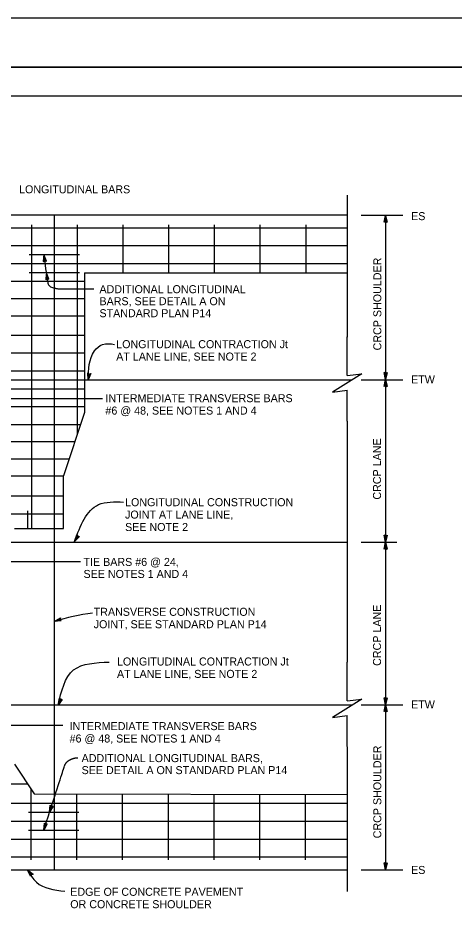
# Model space of a CAD drawing. Extents: x -893 to 867, y -474 to 712.
# Drawn here: x -251 to 132, y -79 to 712 of the extents above; entities that cross this region are included whole.
import ezdxf

# ---------------------------------------------------------------- set-up
doc = ezdxf.new("R2010")
doc.units = 0
for name, color, linetype in [('10 Sheet Format', 7, 'Continuous'), ('57 Undefined', 7, 'Continuous'), ('60 Nongeo Data', 7, 'Continuous')]:
    doc.layers.add(name, color=color, linetype=linetype)

msp = doc.modelspace()

# ---------------------------------------------------------------- linework, layer by layer
at = {"layer": '10 Sheet Format'}
for p, q in [((-863.45, 668.96), (836.55, 668.96)), ((-813.45, 643.96), (811.55, 643.96))]:
    msp.add_line(p, q, dxfattribs=at)
for points in [[(-893.45, -474.04), (866.55, -474.04), (866.55, 711.96), (-893.45, 711.96)], [(-863.45, -431.04), (836.55, -431.04), (836.55, 668.96), (-863.45, 668.96)]]:
    msp.add_lwpolyline(points, close=True, dxfattribs=at)
at = {"layer": '60 Nongeo Data'}
for p, q in [((37.33, 557.2), (37.33, 432.84)), ((-703.13, 539.75), (37.33, 539.75)), ((-219.02, 539.75), (-219.02, -32.83)), ((49.49, 539.63), (85.92, 539.63)), ((70.91, 539.42), (70.91, 539.42)), ((70.92, 539.75), (70.92, 395.6)), ((-239.01, 531.1), (-239.01, 265.62)), ((-199.01, 531.1), (-199.01, 347.37)), ((-159.01, 531.1), (-159.01, 489.04)), ((-119.01, 531.1), (-119.01, 489.04)), ((-79.01, 531.1), (-79.01, 489.04)), ((-39.01, 531.1), (-39.01, 489.04)), ((0.99, 531.1), (0.99, 489.04)), ((69.57, 533.42), (69.57, 533.42)), ((72.24, 533.42), (72.24, 533.42)), ((-703.13, 528.6), (37.33, 528.6)), ((-703.13, 512.95), (37.33, 512.95)), ((-241.02, 505.18), (-197.02, 505.18)), ((-228.61, 499.05), (-228.61, 499.05)), ((-228.27, 505.18), (-228.27, 505.18)), ((-225.97, 499.48), (-225.97, 499.48)), ((-703.13, 497.31), (37.33, 497.31)), ((-241.02, 489.54), (-197.02, 489.54)), ((-226.41, 483.11), (-226.41, 483.11)), ((-225.98, 489.24), (-225.98, 489.24)), ((-223.77, 483.5), (-223.77, 483.5)), ((-192.47, 489.04), (37.33, 489.04)), ((-703.13, 481.77), (-192.47, 481.77)), ((-703.13, 466.66), (-192.47, 466.66)), ((-703.13, 451.66), (-192.47, 451.66)), ((-703.12, 434.73), (-192.47, 434.73)), ((37.33, 399.27), (37.33, 433.18)), ((-703.12, 419.09), (-192.47, 419.09)), ((-691.19, 403.44), (-192.47, 403.44)), ((-703.71, 395.62), (41.72, 395.62)), ((-189.56, 401.73), (-189.56, 401.73)), ((-189.52, 395.59), (-189.52, 395.59)), ((-186.95, 401.17), (-186.95, 401.17)), ((49.49, 395.6), (85.92, 395.6)), ((69.59, 401.91), (69.59, 401.91)), ((70.9, 395.8), (70.9, 395.8)), ((70.92, 395.91), (70.92, 395.91)), ((70.92, 395.6), (70.92, 253.6)), ((72.26, 401.91), (72.26, 401.91)), ((-703.12, 387.8), (-192.47, 387.8)), ((69.56, 389.8), (69.56, 389.8)), ((72.23, 389.8), (72.23, 389.8)), ((37.33, 359.4), (37.33, 386.47)), ((-703.12, 372.16), (-192.47, 372.16)), ((-339.49, 379.19), (-176.77, 379.19)), ((-703.13, 356.51), (-195.96, 356.51)), ((37.33, 359.47), (37.33, 253.6)), ((-703.13, 341.51), (-200.96, 341.51)), ((-703.13, 326.51), (-205.96, 326.51)), ((-703.13, 311.51), (-210.96, 311.51)), ((-210.95, 265.62), (-210.95, 311.54)), ((-703.13, 294.08), (-210.95, 294.08)), ((-703.13, 278.51), (-210.95, 278.51)), ((-242.46, 281.01), (-242.46, 265.62)), ((-253.77, 265.62), (-210.95, 265.62)), ((-703.13, 253.6), (37.33, 253.6)), ((37.33, 253.6), (37.33, 148.73)), ((49.49, 253.6), (80.65, 253.6)), ((69.57, 259.6), (69.57, 259.6)), ((70.9, 253.6), (70.9, 253.6)), ((70.9, 253.6), (70.9, 253.6)), ((70.9, 253.6), (70.9, 111.47)), ((72.24, 259.6), (72.24, 259.6)), ((69.56, 247.6), (69.56, 247.6)), ((72.23, 247.6), (72.23, 247.6)), ((-363.22, 236.72), (-196.22, 236.72)), ((-219.06, 184.33), (-219.06, 184.33)), ((-213.72, 187.36), (-213.72, 187.36)), ((-212.94, 184.8), (-212.94, 184.8)), ((37.33, 114.76), (37.33, 148.67)), ((-698.44, 111.29), (42.01, 111.29)), ((-215.65, 111.05), (-215.65, 111.05)), ((-214.58, 117.1), (-214.58, 117.1)), ((-212.12, 116.08), (-212.12, 116.08)), ((49.49, 111.47), (85.9, 111.47)), ((69.56, 117.36), (69.56, 117.36)), ((70.89, 111.36), (70.89, 111.36)), ((70.9, 111.47), (70.9, -32.83)), ((70.9, 111.46), (70.9, 111.46)), ((72.23, 117.36), (72.23, 117.36)), ((69.56, 105.46), (69.56, 105.46)), ((72.23, 105.46), (72.23, 105.46)), ((37.33, 74.89), (37.33, 101.96)), ((-379.34, 93.56), (-211.62, 93.56)), ((37.33, 74.55), (37.33, -51.88)), ((-253.77, 59.32), (-236.56, 33.5)), ((-703.13, 42.18), (-242.34, 42.18)), ((-239.49, 37.9), (-239.49, -24.18)), ((-199.49, 33.21), (-199.49, -24.18)), ((-159.49, 33.12), (-159.49, -24.18)), ((-119.49, 33.03), (-119.49, -24.18)), ((-79.49, 32.93), (-79.49, -24.18)), ((-39.49, 32.84), (-39.49, -24.18)), ((0.51, 32.84), (0.51, -24.18)), ((-703.13, 25.25), (37.33, 25.25)), ((-241.5, 17.48), (-197.5, 17.48)), ((-223.15, 17.48), (-223.15, 17.48)), ((-222.62, 23.6), (-222.62, 23.6)), ((-220.07, 22.8), (-220.07, 22.8)), ((-703.13, 9.6), (37.33, 9.6)), ((-227.66, 7.96), (-227.66, 7.96)), ((-241.5, 1.84), (-197.5, 1.84)), ((-228.21, 1.84), (-228.21, 1.84)), ((-225.11, 7.15), (-225.11, 7.15)), ((-703.13, -6.04), (37.33, -6.04)), ((-703.13, -21.68), (37.33, -21.68)), ((69.63, -26.85), (69.63, -26.85)), ((72.3, -26.85), (72.3, -26.85)), ((-703.13, -32.83), (37.33, -32.83)), ((-242.33, -32.89), (-242.33, -32.89)), ((-239.77, -38.48), (-239.77, -38.48)), ((-237.64, -36.86), (-237.64, -36.86)), ((49.49, -33.06), (85.9, -33.06)), ((70.96, -32.85), (70.96, -32.85))]:
    msp.add_line(p, q, dxfattribs=at)
for points in [[(69.57, 533.42), (70.91, 539.42), (72.24, 533.42), (71.89, 533.63), (70.92, 538.03), (69.93, 533.63), (70.28, 533.84), (70.91, 536.66), (71.53, 533.84), (71.18, 534.06), (70.91, 535.27), (70.64, 534.05), (70.91, 534.22), (72.24, 533.42), (70.91, 534.22)], [(-225.97, 499.48), (-228.27, 505.18), (-228.61, 499.05), (-228.29, 499.31), (-228.05, 503.81), (-226.36, 499.63), (-226.74, 499.78), (-227.82, 502.46), (-227.98, 499.58), (-227.66, 499.85), (-227.59, 501.09), (-227.13, 499.94), (-227.42, 500.05), (-228.61, 499.05), (-227.42, 500.05)], [(-223.77, 483.5), (-225.98, 489.24), (-226.41, 483.11), (-226.09, 483.37), (-225.78, 487.86), (-224.15, 483.66), (-224.54, 483.82), (-225.57, 486.51), (-225.77, 483.63), (-225.45, 483.9), (-225.37, 485.14), (-224.92, 483.97), (-225.21, 484.1), (-226.41, 483.11), (-225.21, 484.1)], [(-186.95, 401.17), (-189.52, 395.59), (-189.56, 401.73), (-189.25, 401.45), (-189.23, 396.95), (-187.34, 401.04), (-187.73, 400.91), (-188.94, 398.29), (-188.95, 401.17), (-188.65, 400.88), (-188.64, 399.64), (-188.12, 400.77), (-188.42, 400.67), (-189.56, 401.73), (-188.42, 400.67)], [(69.56, 389.8), (70.9, 395.8), (72.23, 389.8), (71.87, 390.01), (70.9, 394.41), (69.91, 390.01), (70.27, 390.22), (70.9, 393.04), (71.52, 390.23), (71.16, 390.44), (70.89, 391.66), (70.62, 390.44), (70.9, 390.6), (72.23, 389.8), (70.9, 390.6)], [(72.26, 401.91), (70.92, 395.91), (69.59, 401.91), (69.95, 401.7), (70.92, 397.3), (71.91, 401.7), (71.55, 401.49), (70.93, 398.67), (70.3, 401.48), (70.66, 401.27), (70.93, 400.05), (71.2, 401.27), (70.92, 401.11), (69.59, 401.91), (70.92, 401.11)], [(-196.99, 258.47), (-201.33, 254.25), (-199.19, 259.91), (-199.02, 259.54), (-200.58, 255.4), (-197.4, 258.49), (-197.81, 258.5), (-199.84, 256.52), (-198.84, 259.18), (-198.66, 258.81), (-199.09, 257.66), (-198.21, 258.52), (-198.53, 258.53), (-199.19, 259.91), (-198.53, 258.53)], [(69.56, 247.6), (70.9, 253.6), (72.23, 247.6), (71.88, 247.81), (70.91, 252.21), (69.92, 247.81), (70.27, 248.02), (70.9, 250.84), (71.52, 248.03), (71.17, 248.24), (70.9, 249.46), (70.63, 248.24), (70.9, 248.4), (72.23, 247.6), (70.9, 248.4)], [(72.24, 259.6), (70.9, 253.6), (69.57, 259.6), (69.93, 259.39), (70.9, 254.99), (71.89, 259.39), (71.53, 259.18), (70.9, 256.36), (70.28, 259.17), (70.64, 258.96), (70.91, 257.75), (71.18, 258.97), (70.9, 258.8), (69.57, 259.6), (70.9, 258.8)], [(-212.94, 184.8), (-219.06, 184.33), (-213.72, 187.36), (-213.82, 186.95), (-217.74, 184.74), (-213.24, 185.08), (-213.55, 185.36), (-216.42, 185.13), (-213.92, 186.55), (-214.02, 186.15), (-215.1, 185.54), (-213.85, 185.63), (-214.09, 185.85), (-213.72, 187.36), (-214.09, 185.85)], [(-212.12, 116.08), (-215.65, 111.05), (-214.58, 117.1), (-214.34, 116.77), (-215.12, 112.33), (-212.53, 116.02), (-212.93, 115.96), (-214.59, 113.6), (-214.09, 116.43), (-213.85, 116.1), (-214.06, 114.88), (-213.34, 115.9), (-213.66, 115.85), (-214.58, 117.1), (-213.66, 115.85)], [(72.23, 117.36), (70.89, 111.36), (69.56, 117.36), (69.91, 117.15), (70.88, 112.75), (71.87, 117.15), (71.52, 116.94), (70.89, 114.12), (70.27, 116.94), (70.62, 116.72), (70.89, 115.51), (71.16, 116.73), (70.89, 116.56), (69.56, 117.36), (70.89, 116.56)], [(69.56, 105.46), (70.9, 111.46), (72.23, 105.46), (71.87, 105.67), (70.9, 110.07), (69.91, 105.67), (70.27, 105.88), (70.89, 108.7), (71.52, 105.89), (71.16, 106.1), (70.89, 107.31), (70.62, 106.09), (70.9, 106.26), (72.23, 105.46), (70.9, 106.26)], [(-220.07, 22.8), (-223.15, 17.48), (-222.62, 23.6), (-222.34, 23.29), (-222.73, 18.81), (-220.47, 22.71), (-220.88, 22.61), (-222.32, 20.12), (-222.07, 22.98), (-221.8, 22.67), (-221.9, 21.43), (-221.28, 22.52), (-221.59, 22.44), (-222.62, 23.6), (-221.59, 22.44)], [(-225.11, 7.15), (-228.21, 1.84), (-227.66, 7.96), (-227.38, 7.65), (-227.79, 3.16), (-225.51, 7.05), (-225.92, 6.96), (-227.37, 4.47), (-227.11, 7.34), (-226.84, 7.02), (-226.95, 5.78), (-226.32, 6.86), (-226.63, 6.79), (-227.66, 7.96), (-226.63, 6.79)], [(72.3, -26.85), (70.96, -32.85), (69.63, -26.85), (69.98, -27.07), (70.96, -31.46), (71.94, -27.06), (71.59, -27.28), (70.96, -30.09), (70.34, -27.28), (70.69, -27.49), (70.96, -28.71), (71.23, -27.49), (70.96, -27.65), (69.63, -26.85), (70.96, -27.65)], [(-239.77, -38.48), (-242.33, -32.89), (-237.64, -36.86), (-238.06, -36.91), (-241.49, -33.99), (-239.62, -38.09), (-239.46, -37.71), (-240.66, -35.09), (-238.47, -36.95), (-238.88, -37), (-239.83, -36.19), (-239.31, -37.33), (-239.19, -37.03), (-237.64, -36.86), (-239.19, -37.03)]]:
    msp.add_lwpolyline(points, close=True, dxfattribs=at)
for points in [[(-192.47, 489.04), (-192.47, 366.98), (-210.95, 311.54)], [(37.33, 399.27), (50.13, 400.87), (24.53, 384.87), (37.33, 386.47)], [(37.33, 114.76), (50.13, 116.36), (24.53, 100.36), (37.33, 101.96)], [(-236.56, 33.5), (37.33, 32.9)]]:
    msp.add_lwpolyline(points, dxfattribs=at)
msp.add_arc((-157.17, -23.14), 216.53, 97.51626, 106.61516, dxfattribs=at)
for points in [[(-228.27, 505.18), (-224.66, 480.32), (-224.58, 479.9), (-224.46, 479.5), (-224.1, 478.76), (-223.61, 478.1), (-223.32, 477.81), (-222.99, 477.54), (-221.37, 476.57), (-219.62, 475.95), (-218.59, 475.72), (-217.57, 475.52), (-216.53, 475.36), (-215.49, 475.24), (-213.44, 475.11), (-211.55, 475.08), (-184.41, 475.08)], [(-189.45, 395.56), (-183.73, 420.82), (-176.81, 426.53), (-166.21, 426.53)], [(-201.33, 254.25), (-180.24, 286.49), (-158.4, 288.72)], [(-215.69, 111.05), (-202.1, 141.82), (-170.9, 148.77)], [(-242.42, -32.83), (-234.57, -43.84), (-209.88, -51.7)]]:
    msp.add_spline(points, degree=3, dxfattribs=at)
msp.add_open_spline([(-228.21, 1.84), (-222.13, 20.61), (-216.06, 39.38), (-209.99, 58.16), (-209.9, 58.42), (-209.8, 58.68), (-209.68, 58.93), (-209.63, 59.06), (-209.56, 59.18), (-209.5, 59.3), (-209.43, 59.43), (-209.36, 59.55), (-209.28, 59.67), (-209.05, 60.05), (-208.79, 60.4), (-208.51, 60.74), (-208.23, 61.08), (-207.92, 61.39), (-207.59, 61.68), (-207.26, 61.97), (-206.92, 62.24), (-206.56, 62.5), (-206.2, 62.75), (-205.82, 62.99), (-205.43, 63.21), (-204.89, 63.51), (-204.35, 63.78), (-203.77, 64.02), (-203.21, 64.25), (-202.63, 64.44), (-202.04, 64.6), (-201.46, 64.75), (-200.88, 64.9), (-200.28, 64.96), (-199.71, 65.02), (-199.14, 65.07), (-198.57, 65.09), (-198.53, 65.09), (-198.49, 65.09), (-198.45, 65.09)], degree=3, dxfattribs=at)

# ---------------------------------------------------------------- texts
at = {"layer": '57 Undefined'}
for s, p in [('ES', (93.22, 535.24)), ('ADDITIONAL LONGITUDINAL', (-179.49, 471.35)), ('BARS, SEE DETAIL A ON', (-179.49, 460.85)), ('STANDARD PLAN P14', (-179.49, 450.35)), ('LONGITUDINAL CONTRACTION Jt', (-164.83, 423.27)), ('AT LANE LINE, SEE NOTE 2', (-164.83, 412.43)), ('ETW', (93.22, 392.44)), ('INTERMEDIATE TRANSVERSE BARS', (-174.26, 376.03)), ('#6 @ 48, SEE NOTES 1 AND 4', (-174.26, 365.19)), ('LONGITUDINAL CONSTRUCTION', (-157.09, 285.07)), ('JOINT AT LANE LINE,', (-157.09, 274.23)), ('SEE NOTE 2', (-157.09, 263.39)), ('TIE BARS #6 @ 24,', (-193.45, 232.83)), ('SEE NOTES 1 AND 4 ', (-193.45, 222.33)), ('TRANSVERSE CONSTRUCTION', (-184.52, 189.19)), ('JOINT, SEE STANDARD PLAN P14', (-184.52, 178.35)), ('LONGITUDINAL CONTRACTION Jt', (-164.17, 145.75)), ('AT LANE LINE, SEE NOTE 2', (-164.17, 134.91)), ('ETW', (93.22, 108.16)), ('INTERMEDIATE TRANSVERSE BARS', (-205.62, 89.24)), ('#6 @ 48, SEE NOTES 1 AND 4', (-205.62, 78.4)), ('ADDITIONAL LONGITUDINAL BARS,', (-195.12, 61.25)), ('SEE DETAIL A ON STANDARD PLAN P14', (-195.12, 50.75)), ('ES', (93.22, -36.54))]:
    msp.add_text(s, height=7, dxfattribs=at).set_placement(p)
for s, p in [('CRCP SHOULDER', (67.16, 421.31)), ('CRCP LANE', (66.9, 290.82)), ('CRCP LANE', (66.9, 145.41)), ('CRCP SHOULDER', (67.15, -5.4))]:
    msp.add_text(s, height=7, rotation=90, dxfattribs=at).set_placement(p)
at = {"layer": '60 Nongeo Data'}
for s, p in [('LONGITUDINAL BARS', (-249.86, 558.71)), ('EDGE OF CONCRETE PAVEMENT', (-205.05, -55.66)), ('OR CONCRETE SHOULDER', (-205.05, -66.5))]:
    msp.add_text(s, height=7, dxfattribs=at).set_placement(p)

doc.saveas('drawing.dxf')
